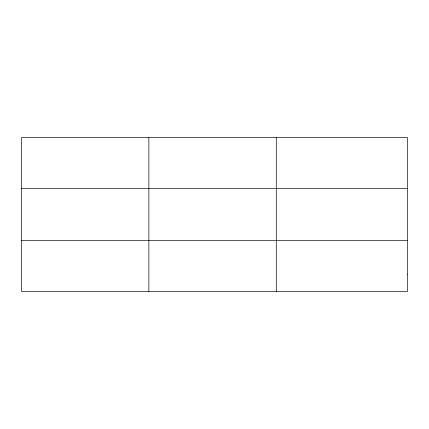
<?xml version="1.0" encoding="UTF-8"?>
<svg xmlns="http://www.w3.org/2000/svg" width="429" height="429" viewBox="0 0 429 429"><rect width="100%" height="100%" fill="white"/><g stroke="black" fill="none" stroke-linecap="round" stroke-linejoin="round"><path stroke-width="0.64" d="M148.863 137.634L148.863 291.366M276.276 137.634L276.276 291.366M21.45 188.363L407.55 188.363M21.45 240.637L407.55 240.637M407.55 274.453L407.55 291.366L21.45 291.366L21.45 137.634L407.55 137.634L407.55 274.453"/></g></svg>
